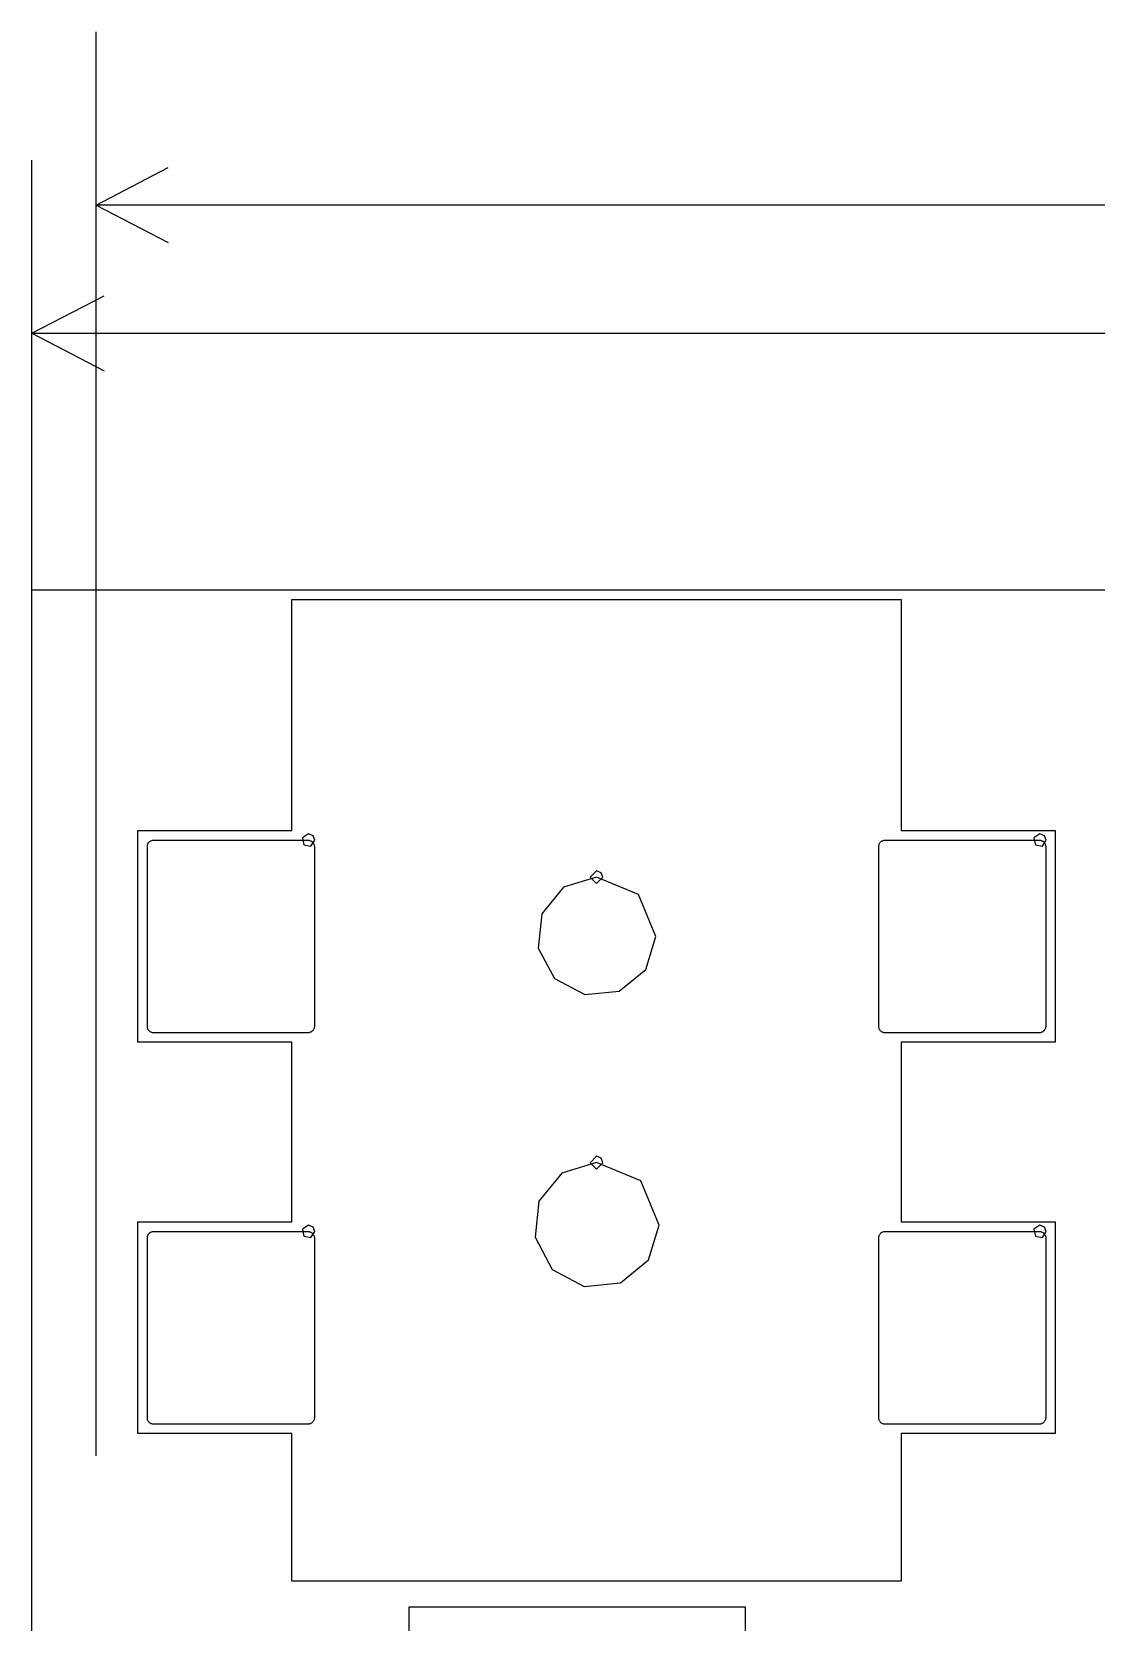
# Model space of a CAD drawing. Extents: x 114 to 258, y 8 to 198.
# Drawn here: x 113.55 to 130.14, y 171.72 to 196.51 of the extents above; entities that cross this region are included whole.
import ezdxf

# ---------------------------------------------------------------- set-up
doc = ezdxf.new("R2010")
doc.units = 0

msp = doc.modelspace()

# ---------------------------------------------------------------- linework, layer by layer
at = {"layer": 'Layer 1', "color": 7}
for points in [[(114.54892, 174.30984), (114.54892, 196.50944)], [(113.54816, 187.80994), (113.54816, 194.51046)], [(114.54892, 193.80942), (115.67414, 194.39616)], [(114.54892, 193.80942), (115.67414, 193.22268)], [(168.04894, 193.80942), (114.54892, 193.80942)], [(113.54816, 191.81044), (114.67592, 192.39464)], [(113.54816, 191.81044), (114.67592, 191.2237)], [(113.54816, 191.81044), (256.54762, 191.81044)], [(113.54816, 187.80994), (134.54888, 187.80994)], [(113.54816, 100.80986), (113.54816, 187.80994)], [(117.59946, 187.66008), (127.09906, 187.66008)], [(117.59946, 184.05836), (117.59946, 187.66008)], [(127.09906, 187.66008), (127.09906, 184.05836)], [(115.19916, 184.05836), (117.59946, 184.05836)], [(115.19916, 180.7589), (115.19916, 184.05836)], [(117.861334, 184.007738), (117.768946, 183.946006), (117.790623, 183.837027), (117.899602, 183.81535), (117.961334, 183.907738), (117.932045, 183.978449), (117.861334, 184.007738), (117.861334, 184.007738)], [(127.09906, 184.05836), (129.49936, 184.05836)], [(129.261362, 184.007738), (129.168974, 183.946006), (129.190651, 183.837027), (129.29963, 183.81535), (129.361362, 183.907738), (129.332073, 183.978449), (129.261362, 184.007738), (129.261362, 184.007738)], [(129.49936, 184.05836), (129.49936, 180.7589)], [(115.34902, 183.82722), (115.35156, 183.83738)], [(115.34902, 183.81706), (115.34902, 183.82722)], [(115.34902, 183.8069), (115.34902, 183.81706)], [(115.34902, 181.00782), (115.34902, 183.8069)], [(115.35156, 183.83738), (115.35664, 183.84754)], [(115.35664, 183.84754), (115.35918, 183.85516)], [(115.35918, 183.85516), (115.36426, 183.86532)], [(115.36426, 183.86532), (115.37188, 183.87294)], [(115.37188, 183.87294), (115.37696, 183.88056)], [(115.37696, 183.88056), (115.38458, 183.88564)], [(115.38458, 183.88564), (115.3922, 183.89326)], [(115.3922, 183.89326), (115.40236, 183.89834)], [(115.40236, 183.89834), (115.40998, 183.90088)], [(115.40998, 183.90088), (115.42014, 183.90596)], [(115.42014, 183.90596), (115.4303, 183.9085)], [(115.4303, 183.9085), (115.44046, 183.9085)], [(115.44046, 183.9085), (115.45062, 183.9085)], [(115.45062, 183.9085), (117.85092, 183.9085)], [(117.85092, 183.9085), (117.86108, 183.9085)], [(117.86108, 183.9085), (117.87124, 183.9085)], [(117.87124, 183.9085), (117.87886, 183.90596)], [(117.87886, 183.90596), (117.88902, 183.90088)], [(117.88902, 183.90088), (117.89918, 183.89834)], [(117.89918, 183.89834), (117.9068, 183.89326)], [(117.9068, 183.89326), (117.91442, 183.88564)], [(117.91442, 183.88564), (117.92204, 183.88056)], [(117.92204, 183.88056), (117.92966, 183.87294)], [(117.92966, 183.87294), (117.93474, 183.86532)], [(117.93474, 183.86532), (117.93982, 183.85516)], [(117.93982, 183.85516), (117.9449, 183.84754)], [(117.9449, 183.84754), (117.94744, 183.83738)], [(117.94744, 183.83738), (117.94998, 183.82722)], [(117.94998, 183.82722), (117.95252, 183.81706)], [(117.95252, 183.81706), (117.95252, 183.8069)], [(117.95252, 183.8069), (117.95252, 181.00782)], [(126.74854, 183.81706), (126.75108, 183.82722)], [(126.74854, 183.8069), (126.74854, 183.81706)], [(126.74854, 181.00782), (126.74854, 183.8069)], [(126.75108, 183.82722), (126.75362, 183.83738)], [(126.75362, 183.83738), (126.75616, 183.84754)], [(126.75616, 183.84754), (126.76124, 183.85516)], [(126.76124, 183.85516), (126.76632, 183.86532)], [(126.76632, 183.86532), (126.7714, 183.87294)], [(126.7714, 183.87294), (126.77902, 183.88056)], [(126.77902, 183.88056), (126.7841, 183.88564)], [(126.7841, 183.88564), (126.79426, 183.89326)], [(126.79426, 183.89326), (126.80188, 183.89834)], [(126.80188, 183.89834), (126.81204, 183.90088)], [(126.81204, 183.90088), (126.81966, 183.90596)], [(126.81966, 183.90596), (126.82982, 183.9085)], [(126.82982, 183.9085), (126.83998, 183.9085)], [(126.83998, 183.9085), (126.85014, 183.9085)], [(126.85014, 183.9085), (129.25044, 183.9085)], [(129.25044, 183.9085), (129.2606, 183.9085)], [(129.2606, 183.9085), (129.27076, 183.9085)], [(129.27076, 183.9085), (129.28092, 183.90596)], [(129.28092, 183.90596), (129.28854, 183.90088)], [(129.28854, 183.90088), (129.2987, 183.89834)], [(129.2987, 183.89834), (129.30632, 183.89326)], [(129.30632, 183.89326), (129.31394, 183.88564)], [(129.31394, 183.88564), (129.32156, 183.88056)], [(129.32156, 183.88056), (129.32918, 183.87294)], [(129.32918, 183.87294), (129.33426, 183.86532)], [(129.33426, 183.86532), (129.33934, 183.85516)], [(129.33934, 183.85516), (129.34442, 183.84754)], [(129.34442, 183.84754), (129.34696, 183.83738)], [(129.34696, 183.83738), (129.3495, 183.82722)], [(129.3495, 183.82722), (129.35204, 183.81706)], [(129.35204, 183.81706), (129.35204, 183.8069)], [(129.35204, 183.8069), (129.35204, 181.00782)], [(122.34926, 183.33192), (121.83618, 183.17698)], [(122.34926, 183.33192), (121.83618, 183.17698)], [(122.351292, 183.431158), (122.251292, 183.331158), (122.351292, 183.231158), (122.451292, 183.331158), (122.422003, 183.401869), (122.351292, 183.431158), (122.351292, 183.431158)], [(122.351292, 183.431158), (122.251292, 183.331158), (122.351292, 183.231158), (122.451292, 183.331158), (122.422003, 183.401869), (122.351292, 183.431158), (122.351292, 183.431158)], [(123.00458, 183.06268), (122.34926, 183.33192)], [(123.00458, 183.06268), (122.34926, 183.33192)], [(121.83618, 183.17698), (121.49582, 182.76042)], [(121.83618, 183.17698), (121.49582, 182.76042)], [(123.27382, 182.40736), (123.00458, 183.06268)], [(123.27382, 182.40736), (123.00458, 183.06268)], [(121.49582, 182.76042), (121.44248, 182.22702)], [(121.49582, 182.76042), (121.44248, 182.22702)], [(121.44248, 182.22702), (121.69648, 181.75458)], [(121.44248, 182.22702), (121.69648, 181.75458)], [(123.11888, 181.89428), (123.27382, 182.40736)], [(123.11888, 181.89428), (123.27382, 182.40736)], [(121.69648, 181.75458), (122.16892, 181.50058)], [(121.69648, 181.75458), (122.16892, 181.50058)], [(122.70486, 181.55392), (123.11888, 181.89428)], [(122.70486, 181.55392), (123.11888, 181.89428)], [(122.16892, 181.50058), (122.70486, 181.55392)], [(122.16892, 181.50058), (122.70486, 181.55392)], [(115.34902, 180.99766), (115.34902, 181.00782)], [(115.34902, 180.9875), (115.34902, 180.99766)], [(115.35156, 180.97734), (115.34902, 180.9875)], [(115.35664, 180.96972), (115.35156, 180.97734)], [(117.94744, 180.97734), (117.9449, 180.96972)], [(117.94998, 180.9875), (117.94744, 180.97734)], [(117.95252, 180.99766), (117.94998, 180.9875)], [(117.95252, 181.00782), (117.95252, 180.99766)], [(126.74854, 180.99766), (126.74854, 181.00782)], [(126.75108, 180.9875), (126.74854, 180.99766)], [(126.75362, 180.97734), (126.75108, 180.9875)], [(126.75616, 180.96972), (126.75362, 180.97734)], [(129.34696, 180.97734), (129.34442, 180.96972)], [(129.3495, 180.9875), (129.34696, 180.97734)], [(129.35204, 180.99766), (129.3495, 180.9875)], [(129.35204, 181.00782), (129.35204, 180.99766)], [(117.59946, 180.7589), (115.19916, 180.7589)], [(115.35918, 180.95956), (115.35664, 180.96972)], [(115.36426, 180.95194), (115.35918, 180.95956)], [(115.37188, 180.94178), (115.36426, 180.95194)], [(115.37696, 180.93416), (115.37188, 180.94178)], [(115.38458, 180.92908), (115.37696, 180.93416)], [(115.3922, 180.92146), (115.38458, 180.92908)], [(115.40236, 180.91638), (115.3922, 180.92146)], [(115.40998, 180.91384), (115.40236, 180.91638)], [(115.42014, 180.90876), (115.40998, 180.91384)], [(115.4303, 180.90622), (115.42014, 180.90876)], [(115.44046, 180.90622), (115.4303, 180.90622)], [(115.45062, 180.90622), (115.44046, 180.90622)], [(117.85092, 180.90622), (115.45062, 180.90622)], [(117.59946, 177.95982), (117.59946, 180.7589)], [(117.86108, 180.90622), (117.85092, 180.90622)], [(117.87124, 180.90622), (117.86108, 180.90622)], [(117.87886, 180.90876), (117.87124, 180.90622)], [(117.88902, 180.91384), (117.87886, 180.90876)], [(117.89918, 180.91638), (117.88902, 180.91384)], [(117.9068, 180.92146), (117.89918, 180.91638)], [(117.91442, 180.92908), (117.9068, 180.92146)], [(117.92204, 180.93416), (117.91442, 180.92908)], [(117.92966, 180.94178), (117.92204, 180.93416)], [(117.93474, 180.95194), (117.92966, 180.94178)], [(117.93982, 180.95956), (117.93474, 180.95194)], [(117.9449, 180.96972), (117.93982, 180.95956)], [(126.76124, 180.95956), (126.75616, 180.96972)], [(126.76632, 180.95194), (126.76124, 180.95956)], [(126.7714, 180.94178), (126.76632, 180.95194)], [(126.77902, 180.93416), (126.7714, 180.94178)], [(126.7841, 180.92908), (126.77902, 180.93416)], [(126.79426, 180.92146), (126.7841, 180.92908)], [(126.80188, 180.91638), (126.79426, 180.92146)], [(126.81204, 180.91384), (126.80188, 180.91638)], [(126.81966, 180.90876), (126.81204, 180.91384)], [(126.82982, 180.90622), (126.81966, 180.90876)], [(126.83998, 180.90622), (126.82982, 180.90622)], [(126.85014, 180.90622), (126.83998, 180.90622)], [(129.25044, 180.90622), (126.85014, 180.90622)], [(127.09906, 180.7589), (127.09906, 177.95982)], [(129.49936, 180.7589), (127.09906, 180.7589)], [(129.2606, 180.90622), (129.25044, 180.90622)], [(129.27076, 180.90622), (129.2606, 180.90622)], [(129.28092, 180.90876), (129.27076, 180.90622)], [(129.28854, 180.91384), (129.28092, 180.90876)], [(129.2987, 180.91638), (129.28854, 180.91384)], [(129.30632, 180.92146), (129.2987, 180.91638)], [(129.31394, 180.92908), (129.30632, 180.92146)], [(129.32156, 180.93416), (129.31394, 180.92908)], [(129.32918, 180.94178), (129.32156, 180.93416)], [(129.33426, 180.95194), (129.32918, 180.94178)], [(129.33934, 180.95956), (129.33426, 180.95194)], [(129.34442, 180.96972), (129.33934, 180.95956)], [(122.34926, 178.88184), (121.80824, 178.71928)], [(122.34926, 178.88184), (121.80824, 178.71928)], [(122.351292, 178.981332), (122.251292, 178.881332), (122.351292, 178.781332), (122.451292, 178.881332), (122.422003, 178.952043), (122.351292, 178.981332), (122.351292, 178.981332)], [(122.351292, 178.981332), (122.251292, 178.881332), (122.351292, 178.781332), (122.451292, 178.881332), (122.422003, 178.952043), (122.351292, 178.981332), (122.351292, 178.981332)], [(123.04014, 178.59736), (122.34926, 178.88184)], [(123.04014, 178.59736), (122.34926, 178.88184)], [(121.80824, 178.71928), (121.4501, 178.27986)], [(121.80824, 178.71928), (121.4501, 178.27986)], [(123.32462, 177.90648), (123.04014, 178.59736)], [(123.32462, 177.90648), (123.04014, 178.59736)], [(121.4501, 178.27986), (121.39422, 177.71852)], [(121.4501, 178.27986), (121.39422, 177.71852)], [(115.19916, 177.95982), (117.59946, 177.95982)], [(115.19916, 174.66036), (115.19916, 177.95982)], [(115.35664, 177.74646), (115.35918, 177.75662)], [(115.35918, 177.75662), (115.36426, 177.76424)], [(115.36426, 177.76424), (115.37188, 177.77186)], [(115.37188, 177.77186), (115.37696, 177.77948)], [(115.37696, 177.77948), (115.38458, 177.7871)], [(115.38458, 177.7871), (115.3922, 177.79218)], [(115.3922, 177.79218), (115.40236, 177.79726)], [(115.40236, 177.79726), (115.40998, 177.80234)], [(115.40998, 177.80234), (115.42014, 177.80488)], [(115.42014, 177.80488), (115.4303, 177.80742)], [(115.4303, 177.80742), (115.44046, 177.80996)], [(115.44046, 177.80996), (115.45062, 177.80996)], [(115.45062, 177.80996), (117.85092, 177.80996)], [(117.861334, 177.907674), (117.768946, 177.845942), (117.790623, 177.736963), (117.899602, 177.715286), (117.961334, 177.807674), (117.932045, 177.878385), (117.861334, 177.907674), (117.861334, 177.907674)], [(117.85092, 177.80996), (117.86108, 177.80996)], [(117.86108, 177.80996), (117.87124, 177.80742)], [(117.87124, 177.80742), (117.87886, 177.80488)], [(117.87886, 177.80488), (117.88902, 177.80234)], [(117.88902, 177.80234), (117.89918, 177.79726)], [(117.89918, 177.79726), (117.9068, 177.79218)], [(117.9068, 177.79218), (117.91442, 177.7871)], [(117.91442, 177.7871), (117.92204, 177.77948)], [(117.92204, 177.77948), (117.92966, 177.77186)], [(117.92966, 177.77186), (117.93474, 177.76424)], [(117.93474, 177.76424), (117.93982, 177.75662)], [(117.93982, 177.75662), (117.9449, 177.74646)], [(123.15952, 177.36546), (123.32462, 177.90648)], [(123.15952, 177.36546), (123.32462, 177.90648)], [(126.75616, 177.74646), (126.76124, 177.75662)], [(126.76124, 177.75662), (126.76632, 177.76424)], [(126.76632, 177.76424), (126.7714, 177.77186)], [(126.7714, 177.77186), (126.77902, 177.77948)], [(126.77902, 177.77948), (126.7841, 177.7871)], [(126.7841, 177.7871), (126.79426, 177.79218)], [(126.79426, 177.79218), (126.80188, 177.79726)], [(126.80188, 177.79726), (126.81204, 177.80234)], [(126.81204, 177.80234), (126.81966, 177.80488)], [(126.81966, 177.80488), (126.82982, 177.80742)], [(126.82982, 177.80742), (126.83998, 177.80996)], [(126.83998, 177.80996), (126.85014, 177.80996)], [(126.85014, 177.80996), (129.25044, 177.80996)], [(127.09906, 177.95982), (129.49936, 177.95982)], [(129.261362, 177.907674), (129.168974, 177.845942), (129.190651, 177.736963), (129.29963, 177.715286), (129.361362, 177.807674), (129.332073, 177.878385), (129.261362, 177.907674), (129.261362, 177.907674)], [(129.25044, 177.80996), (129.2606, 177.80996)], [(129.2606, 177.80996), (129.27076, 177.80742)], [(129.27076, 177.80742), (129.28092, 177.80488)], [(129.28092, 177.80488), (129.28854, 177.80234)], [(129.28854, 177.80234), (129.2987, 177.79726)], [(129.2987, 177.79726), (129.30632, 177.79218)], [(129.30632, 177.79218), (129.31394, 177.7871)], [(129.31394, 177.7871), (129.32156, 177.77948)], [(129.32156, 177.77948), (129.32918, 177.77186)], [(129.32918, 177.77186), (129.33426, 177.76424)], [(129.33426, 177.76424), (129.33934, 177.75662)], [(129.33934, 177.75662), (129.34442, 177.74646)], [(129.49936, 177.95982), (129.49936, 174.66036)], [(115.34902, 177.72868), (115.35156, 177.7363)], [(115.34902, 177.71852), (115.34902, 177.72868)], [(115.34902, 177.70836), (115.34902, 177.71852)], [(115.34902, 174.90674), (115.34902, 177.70836)], [(115.35156, 177.7363), (115.35664, 177.74646)], [(117.9449, 177.74646), (117.94744, 177.7363)], [(117.94744, 177.7363), (117.94998, 177.72868)], [(117.94998, 177.72868), (117.95252, 177.71852)], [(117.95252, 177.71852), (117.95252, 177.70836)], [(117.95252, 177.70836), (117.95252, 174.90674)], [(121.39422, 177.71852), (121.66092, 177.21814)], [(121.39422, 177.71852), (121.66092, 177.21814)], [(126.74854, 177.71852), (126.75108, 177.72868)], [(126.74854, 177.70836), (126.74854, 177.71852)], [(126.74854, 174.90674), (126.74854, 177.70836)], [(126.75108, 177.72868), (126.75362, 177.7363)], [(126.75362, 177.7363), (126.75616, 177.74646)], [(129.34442, 177.74646), (129.34696, 177.7363)], [(129.34696, 177.7363), (129.3495, 177.72868)], [(129.3495, 177.72868), (129.35204, 177.71852)], [(129.35204, 177.71852), (129.35204, 177.70836)], [(129.35204, 177.70836), (129.35204, 174.90674)], [(122.72264, 177.00732), (123.15952, 177.36546)], [(122.72264, 177.00732), (123.15952, 177.36546)], [(121.66092, 177.21814), (122.15876, 176.95144)], [(121.66092, 177.21814), (122.15876, 176.95144)], [(122.15876, 176.95144), (122.72264, 177.00732)], [(122.15876, 176.95144), (122.72264, 177.00732)], [(115.34902, 174.89658), (115.34902, 174.90674)], [(115.34902, 174.88642), (115.34902, 174.89658)], [(115.35156, 174.8788), (115.34902, 174.88642)], [(115.35664, 174.86864), (115.35156, 174.8788)], [(115.35918, 174.85848), (115.35664, 174.86864)], [(115.36426, 174.85086), (115.35918, 174.85848)], [(115.37188, 174.84324), (115.36426, 174.85086)], [(115.37696, 174.83562), (115.37188, 174.84324)], [(115.38458, 174.828), (115.37696, 174.83562)], [(115.3922, 174.82292), (115.38458, 174.828)], [(115.40236, 174.81784), (115.3922, 174.82292)], [(115.40998, 174.81276), (115.40236, 174.81784)], [(115.42014, 174.81022), (115.40998, 174.81276)], [(115.4303, 174.80768), (115.42014, 174.81022)], [(115.44046, 174.80514), (115.4303, 174.80768)], [(115.45062, 174.80514), (115.44046, 174.80514)], [(117.85092, 174.80514), (115.45062, 174.80514)], [(117.86108, 174.80514), (117.85092, 174.80514)], [(117.87124, 174.80768), (117.86108, 174.80514)], [(117.87886, 174.81022), (117.87124, 174.80768)], [(117.88902, 174.81276), (117.87886, 174.81022)], [(117.89918, 174.81784), (117.88902, 174.81276)], [(117.9068, 174.82292), (117.89918, 174.81784)], [(117.91442, 174.828), (117.9068, 174.82292)], [(117.92204, 174.83562), (117.91442, 174.828)], [(117.92966, 174.84324), (117.92204, 174.83562)], [(117.93474, 174.85086), (117.92966, 174.84324)], [(117.93982, 174.85848), (117.93474, 174.85086)], [(117.9449, 174.86864), (117.93982, 174.85848)], [(117.94744, 174.8788), (117.9449, 174.86864)], [(117.94998, 174.88642), (117.94744, 174.8788)], [(117.95252, 174.89658), (117.94998, 174.88642)], [(117.95252, 174.90674), (117.95252, 174.89658)], [(126.74854, 174.89658), (126.74854, 174.90674)], [(126.75108, 174.88642), (126.74854, 174.89658)], [(126.75362, 174.8788), (126.75108, 174.88642)], [(126.75616, 174.86864), (126.75362, 174.8788)], [(126.76124, 174.85848), (126.75616, 174.86864)], [(126.76632, 174.85086), (126.76124, 174.85848)], [(126.7714, 174.84324), (126.76632, 174.85086)], [(126.77902, 174.83562), (126.7714, 174.84324)], [(126.7841, 174.828), (126.77902, 174.83562)], [(126.79426, 174.82292), (126.7841, 174.828)], [(126.80188, 174.81784), (126.79426, 174.82292)], [(126.81204, 174.81276), (126.80188, 174.81784)], [(126.81966, 174.81022), (126.81204, 174.81276)], [(126.82982, 174.80768), (126.81966, 174.81022)], [(126.83998, 174.80514), (126.82982, 174.80768)], [(126.85014, 174.80514), (126.83998, 174.80514)], [(129.25044, 174.80514), (126.85014, 174.80514)], [(129.2606, 174.80514), (129.25044, 174.80514)], [(129.27076, 174.80768), (129.2606, 174.80514)], [(129.28092, 174.81022), (129.27076, 174.80768)], [(129.28854, 174.81276), (129.28092, 174.81022)], [(129.2987, 174.81784), (129.28854, 174.81276)], [(129.30632, 174.82292), (129.2987, 174.81784)], [(129.31394, 174.828), (129.30632, 174.82292)], [(129.32156, 174.83562), (129.31394, 174.828)], [(129.32918, 174.84324), (129.32156, 174.83562)], [(129.33426, 174.85086), (129.32918, 174.84324)], [(129.33934, 174.85848), (129.33426, 174.85086)], [(129.34442, 174.86864), (129.33934, 174.85848)], [(129.34696, 174.8788), (129.34442, 174.86864)], [(129.3495, 174.88642), (129.34696, 174.8788)], [(129.35204, 174.89658), (129.3495, 174.88642)], [(129.35204, 174.90674), (129.35204, 174.89658)], [(117.59946, 174.66036), (115.19916, 174.66036)], [(117.59946, 172.35912), (117.59946, 174.66036)], [(127.09906, 174.66036), (127.09906, 172.35912)], [(129.49936, 174.66036), (127.09906, 174.66036)], [(127.09906, 172.35912), (117.59946, 172.35912)], [(119.42826, 168.65834), (119.42826, 171.96034)], [(119.42826, 171.96034), (124.66828, 171.96034)], [(124.66828, 171.96034), (124.66828, 168.65834)]]:
    msp.add_lwpolyline(points, dxfattribs=at)

doc.saveas('drawing.dxf')
